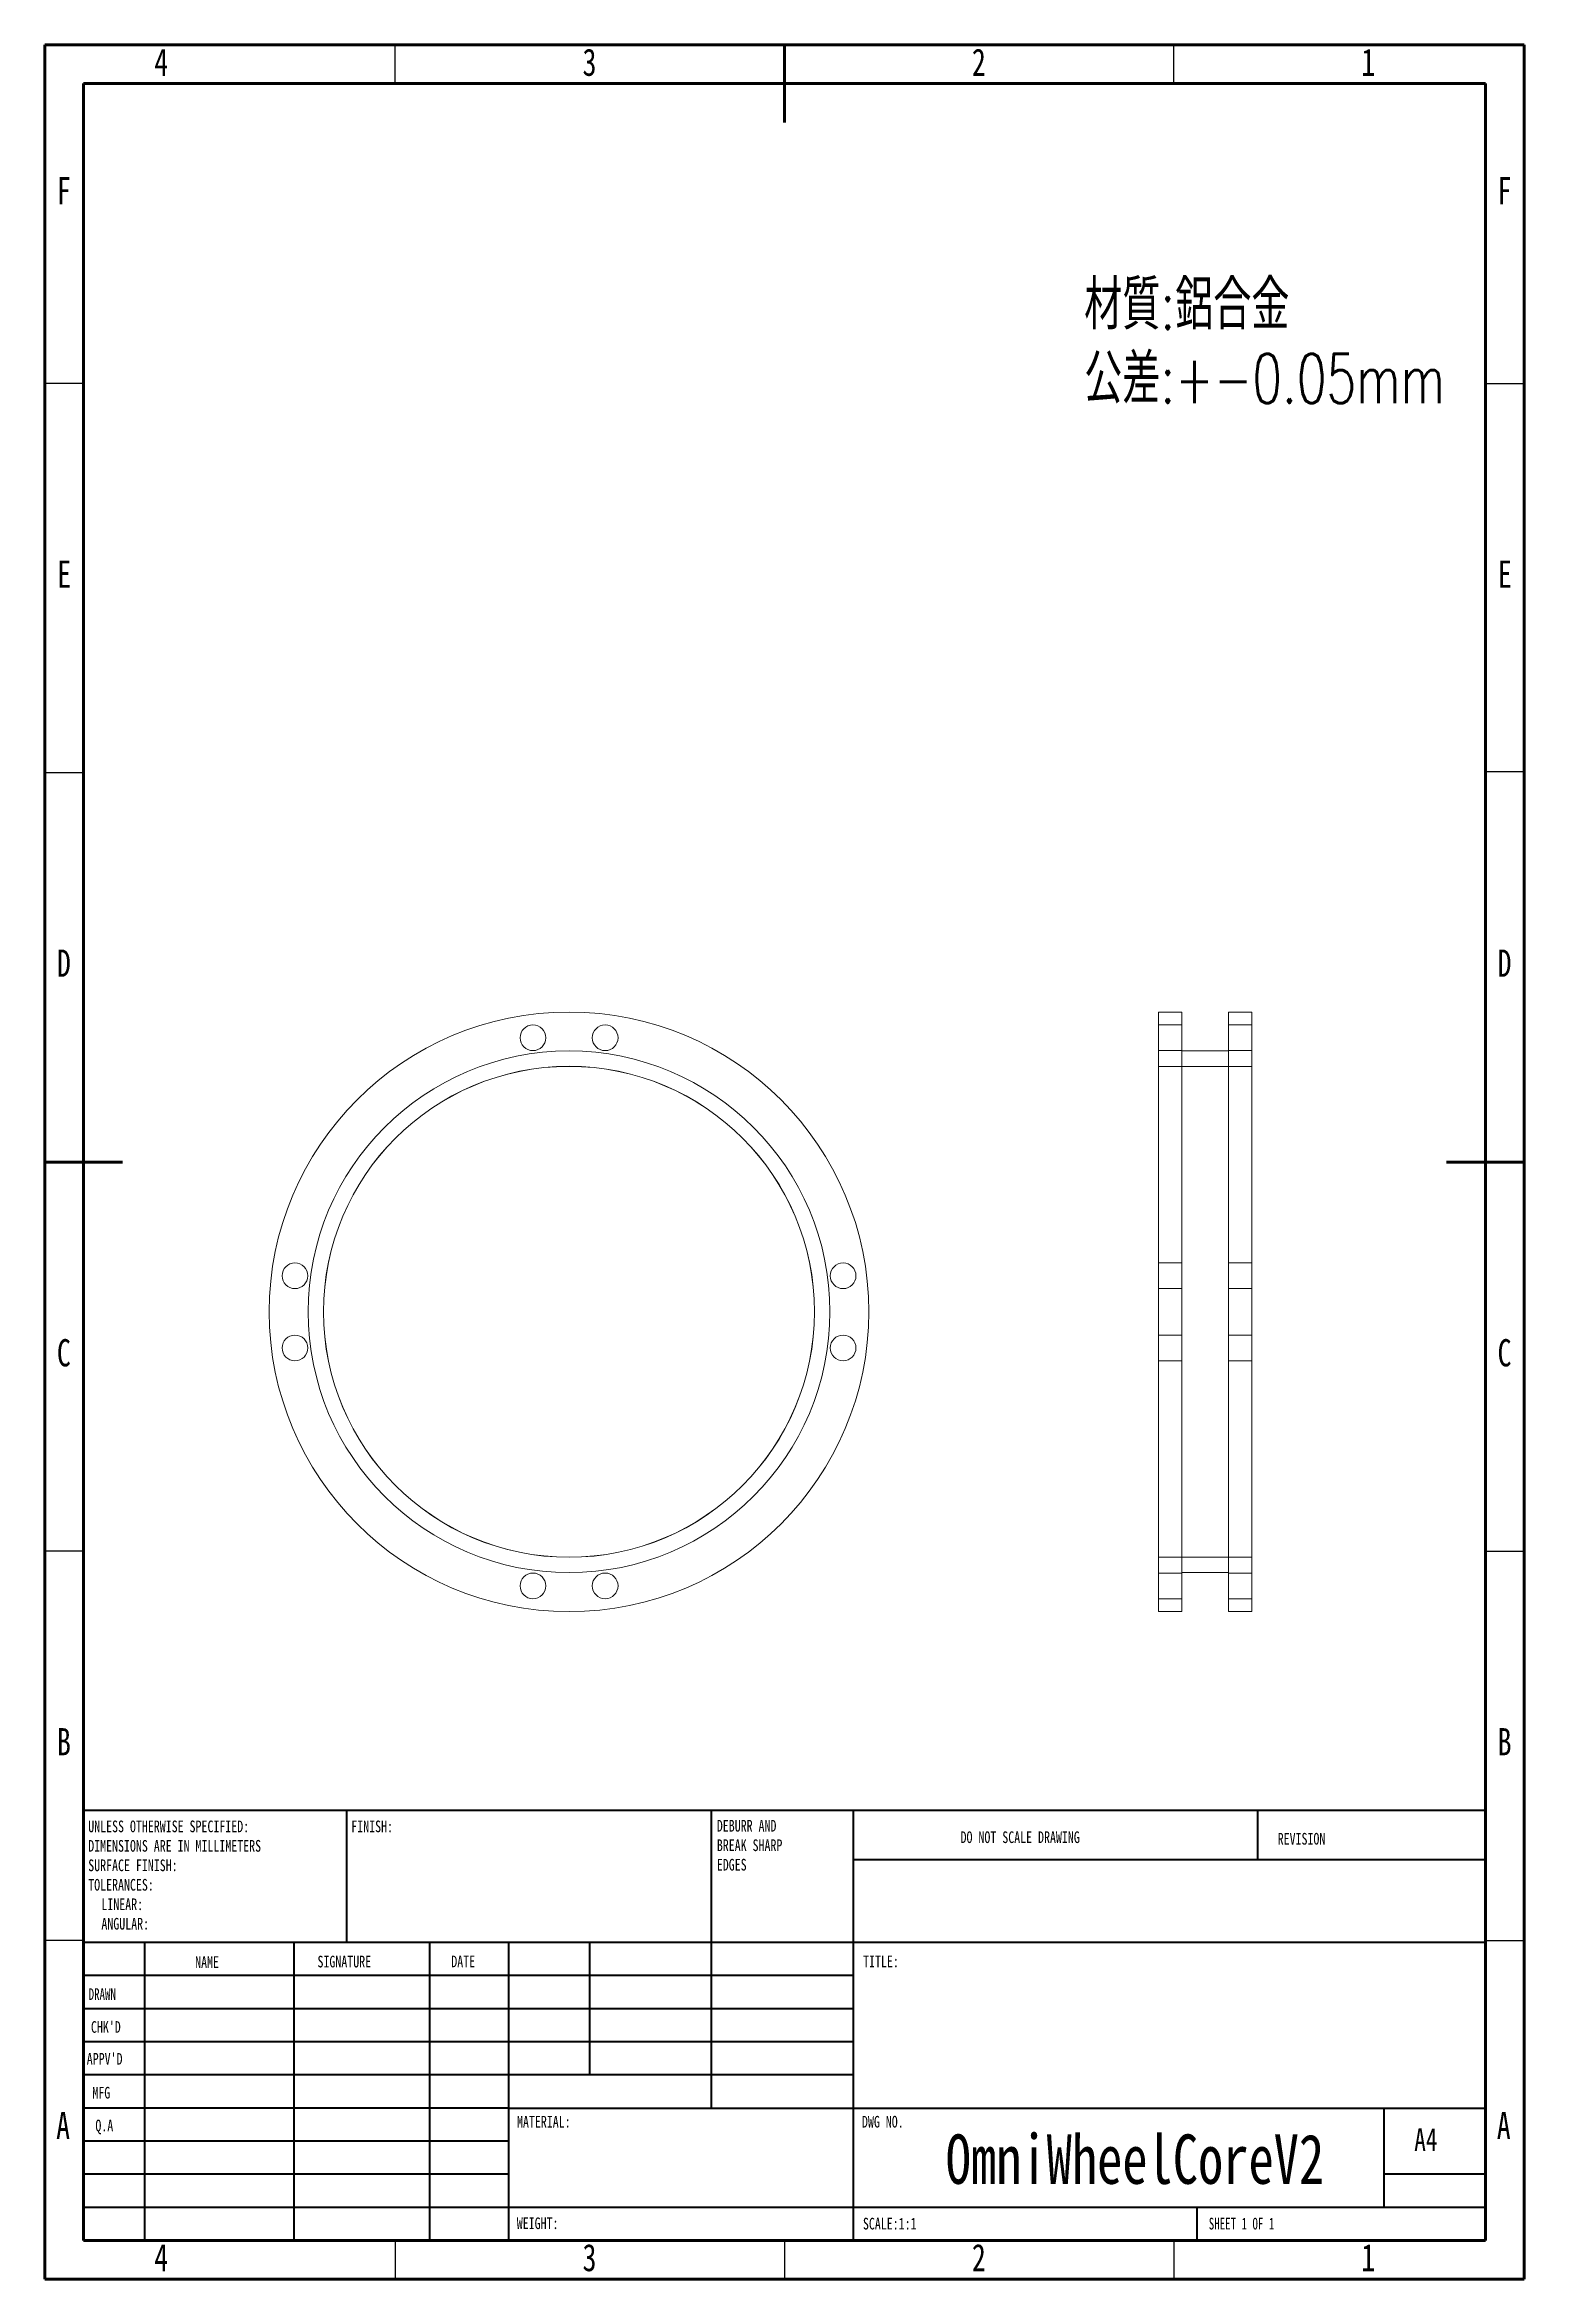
# Model space of a CAD drawing. Header units: millimetres. Extents: x 15 to 205, y 5 to 292.
import ezdxf

# ---------------------------------------------------------------- set-up
doc = ezdxf.new("R2010")
doc.units = ezdxf.units.MM
doc.styles.add('SLDTEXTSTYLE0', font='TXT', dxfattribs={"width": 0.7, "bigfont": 'bigfont'})
doc.styles.add('SLDTEXTSTYLE1', font='TXT', dxfattribs={"width": 0.75})
doc.styles.add('SLDTEXTSTYLE2', font='TXT', dxfattribs={"width": 0.686449})
doc.styles.add('SLDTEXTSTYLE3', font='TXT', dxfattribs={"width": 0.6875})

# ---------------------------------------------------------------- blocks, each defined once
blk = doc.blocks.new('SW_NOTE_0')
at = {"color": 0, "linetype": 'Continuous', "lineweight": 0, "char_height": 6.35, "attachment_point": 1, "style": 'SLDTEXTSTYLE0'}
for s, insert in [('\\M+18DDE\\M+18EBF:鋁\\M+18D87\\M+18BE0', (0, 8.19)), ('\\M+18CF6\\M+18DB7:+-0.05mm', (0, -1.28))]:
    blk.add_mtext(s, dxfattribs=dict(at, insert=insert))
blk = doc.blocks.new('SW_NOTE_1')
at = {"color": 0, "linetype": 'Continuous', "lineweight": 0, "char_height": 1.5, "attachment_point": 1, "style": 'SLDTEXTSTYLE1'}
for s, insert in [('UNLESS OTHERWISE SPECIFIED:', (0, 1.93)), ('DIMENSIONS ARE IN MILLIMETERS', (0, -0.57)), ('TOLERANCES:', (0, -5.57)), ('SURFACE FINISH:', (0, -3.07)), ('LINEAR:', (1.69, -8.07)), ('ANGULAR:', (1.69, -10.57))]:
    blk.add_mtext(s, dxfattribs=dict(at, insert=insert))
blk = doc.blocks.new('SW_NOTE_2')
at = {"color": 0, "linetype": 'Continuous', "lineweight": 0, "char_height": 1.5, "attachment_point": 1, "style": 'SLDTEXTSTYLE1'}
for s, insert in [('DEBURR AND', (0, 1.93)), ('BREAK SHARP', (0, -0.57)), ('EDGES', (0, -3.07))]:
    blk.add_mtext(s, dxfattribs=dict(at, insert=insert))

msp = doc.modelspace()

# ---------------------------------------------------------------- linework, layer by layer
at = {"color": 7, "linetype": 'Continuous', "lineweight": 60}
for p, q in [((205, 292), (15, 292)), ((15, 292), (15, 5)), ((110, 282), (110, 292)), ((205, 5), (205, 292)), ((20, 287), (200, 287)), ((20, 10), (20, 287)), ((200, 287), (200, 10)), ((15, 148.5), (25, 148.5)), ((195, 148.5), (205, 148.5)), ((20, 10), (200, 10)), ((15, 5), (205, 5))]:
    msp.add_line(p, q, dxfattribs=at)
at = {"color": 7, "linetype": 'Continuous', "lineweight": 30}
for p, q in [((60, 287), (60, 292)), ((160, 287), (160, 292)), ((20, 248.5), (15, 248.5)), ((200, 248.5), (205, 248.5)), ((20, 198.5), (15, 198.5)), ((200, 198.65), (205, 198.65)), ((20, 98.5), (15, 98.5)), ((200, 98.5), (205, 98.5)), ((20, 48.5), (15, 48.5)), ((200, 48.5), (205, 48.5)), ((60, 10), (60, 5)), ((110, 10), (110, 5)), ((160, 10), (160, 5))]:
    msp.add_line(p, q, dxfattribs=at)
at = {"color": 7, "linetype": 'Continuous', "lineweight": 15}
for p, q in [((161.03, 167.76), (158.03, 167.76)), ((158.03, 90.77), (158.03, 167.75)), ((161.03, 90.77), (161.03, 167.75)), ((170.03, 167.76), (167.03, 167.76)), ((167.03, 90.77), (167.03, 167.75)), ((170.03, 90.77), (170.03, 167.75)), ((161.03, 166.1), (158.03, 166.1)), ((161.03, 166.1), (158.03, 166.1)), ((158.03, 162.81), (158.03, 166.1)), ((158.03, 162.81), (158.03, 166.1)), ((161.03, 162.81), (161.03, 166.1)), ((161.03, 162.81), (161.03, 166.1)), ((170.03, 166.1), (167.03, 166.1)), ((170.03, 166.1), (167.03, 166.1)), ((167.03, 162.81), (167.03, 166.1)), ((167.03, 162.81), (167.03, 166.1)), ((170.03, 162.81), (170.03, 166.1)), ((170.03, 162.81), (170.03, 166.1)), ((158.03, 162.8), (161.03, 162.8)), ((158.03, 162.8), (161.03, 162.8)), ((170.03, 160.78), (158.03, 160.78)), ((158.03, 97.73), (158.03, 160.78)), ((167.03, 162.76), (161.03, 162.76)), ((161.03, 95.76), (161.03, 162.76)), ((167.03, 162.8), (170.03, 162.8)), ((167.03, 162.8), (170.03, 162.8)), ((167.03, 95.76), (167.03, 162.76)), ((170.03, 97.73), (170.03, 160.78)), ((161.03, 135.54), (158.03, 135.54)), ((161.03, 135.54), (158.03, 135.54)), ((158.03, 132.24), (158.03, 135.54)), ((158.03, 132.24), (158.03, 135.54)), ((161.03, 132.24), (161.03, 135.54)), ((161.03, 132.24), (161.03, 135.54)), ((170.03, 135.54), (167.03, 135.54)), ((170.03, 135.54), (167.03, 135.54)), ((167.03, 132.24), (167.03, 135.54)), ((167.03, 132.24), (167.03, 135.54)), ((170.03, 132.24), (170.03, 135.54)), ((170.03, 132.24), (170.03, 135.54)), ((158.03, 132.24), (161.03, 132.24)), ((158.03, 132.24), (161.03, 132.24)), ((167.03, 132.24), (170.03, 132.24)), ((167.03, 132.24), (170.03, 132.24)), ((161.03, 126.27), (158.03, 126.27)), ((161.03, 126.27), (158.03, 126.27)), ((158.03, 122.98), (158.03, 126.27)), ((158.03, 122.98), (158.03, 126.27)), ((161.03, 122.98), (161.03, 126.27)), ((161.03, 122.98), (161.03, 126.27)), ((170.03, 126.27), (167.03, 126.27)), ((170.03, 126.27), (167.03, 126.27)), ((167.03, 122.98), (167.03, 126.27)), ((167.03, 122.98), (167.03, 126.27)), ((170.03, 122.98), (170.03, 126.27)), ((170.03, 122.98), (170.03, 126.27)), ((158.03, 122.97), (161.03, 122.97)), ((158.03, 122.97), (161.03, 122.97)), ((167.03, 122.97), (170.03, 122.97)), ((167.03, 122.97), (170.03, 122.97)), ((158.03, 97.73), (170.03, 97.73)), ((161.03, 95.71), (158.03, 95.71)), ((161.03, 95.71), (158.03, 95.71)), ((158.03, 92.41), (158.03, 95.71)), ((158.03, 92.41), (158.03, 95.71)), ((161.03, 95.76), (167.03, 95.76)), ((161.03, 92.41), (161.03, 95.71)), ((161.03, 92.41), (161.03, 95.71)), ((170.03, 95.71), (167.03, 95.71)), ((170.03, 95.71), (167.03, 95.71)), ((167.03, 92.41), (167.03, 95.71)), ((167.03, 92.41), (167.03, 95.71)), ((170.03, 92.41), (170.03, 95.71)), ((170.03, 92.41), (170.03, 95.71)), ((158.03, 92.41), (161.03, 92.41)), ((158.03, 92.41), (161.03, 92.41)), ((167.03, 92.41), (170.03, 92.41)), ((167.03, 92.41), (170.03, 92.41)), ((158.03, 90.76), (161.03, 90.76)), ((167.03, 90.76), (170.03, 90.76))]:
    msp.add_line(p, q, dxfattribs=at)
at = {"color": 7, "linetype": 'Continuous', "lineweight": 40}
for p, q in [((20, 65.25), (200, 65.25)), ((20, 65.25), (20, 10)), ((53.8, 48.25), (53.8, 65.25)), ((100.6, 65.25), (100.6, 27)), ((118.8, 65.25), (118.8, 10)), ((170.8, 58.88), (170.8, 65.25)), ((200, 58.88), (118.8, 58.88)), ((200, 48.25), (20, 48.25)), ((27.8, 48.25), (27.8, 10)), ((46.99, 48.25), (46.99, 10)), ((64.4, 48.25), (64.4, 10)), ((74.6, 10), (74.6, 48.25)), ((85, 31.25), (85, 48.25)), ((118.8, 44), (20, 44)), ((118.8, 39.75), (20, 39.75)), ((118.8, 35.5), (20, 35.5)), ((118.8, 31.25), (20, 31.25)), ((74.6, 27), (20, 27)), ((74.6, 27), (200, 27)), ((187, 14.25), (187, 27)), ((74.6, 22.75), (20, 22.75)), ((74.6, 18.5), (20, 18.5)), ((200, 18.5), (187, 18.5)), ((20, 14.25), (200, 14.25)), ((163, 10), (163, 14.25))]:
    msp.add_line(p, q, dxfattribs=at)
at = {"color": 7, "linetype": 'Continuous', "lineweight": 15}
for centre, radius in [((82.33, 129.26), 38.5), ((82.33, 129.26), 38.5), ((82.33, 129.26), 38.5), ((82.33, 129.26), 38.5), ((77.7, 164.45), 1.65), ((77.7, 164.45), 1.65), ((77.7, 164.45), 1.65), ((77.7, 164.45), 1.65), ((86.97, 164.45), 1.65), ((86.97, 164.45), 1.65), ((86.97, 164.45), 1.65), ((86.97, 164.45), 1.65), ((82.33, 129.26), 33.5), ((82.33, 129.26), 33.5), ((82.33, 129.26), 31.53), ((82.33, 129.26), 31.52), ((47.14, 133.89), 1.65), ((47.14, 133.89), 1.65), ((47.14, 133.89), 1.65), ((47.14, 133.89), 1.65), ((117.53, 133.89), 1.65), ((117.53, 133.89), 1.65), ((117.53, 133.89), 1.65), ((117.53, 133.89), 1.65), ((47.14, 124.62), 1.65), ((47.14, 124.62), 1.65), ((47.14, 124.62), 1.65), ((47.14, 124.62), 1.65), ((117.53, 124.62), 1.65), ((117.53, 124.62), 1.65), ((117.53, 124.62), 1.65), ((117.53, 124.62), 1.65), ((77.7, 94.06), 1.65), ((77.7, 94.06), 1.65), ((77.7, 94.06), 1.65), ((77.7, 94.06), 1.65), ((86.97, 94.06), 1.65), ((86.97, 94.06), 1.65), ((86.97, 94.06), 1.65), ((86.97, 94.06), 1.65)]:
    msp.add_circle(centre, radius, dxfattribs=at)

# ---------------------------------------------------------------- block references
at = {"color": 7, "linetype": 'Continuous', "lineweight": 0}
for name, p in [('SW_NOTE_0', (148.49, 253.59)), ('SW_NOTE_1', (20.59, 61.99)), ('SW_NOTE_2', (101.31, 62.07))]:
    msp.add_blockref(name, p, dxfattribs=at)

# ---------------------------------------------------------------- texts
for s, insert, char_height, attachment_point, style in [('4', (29.96, 291.5), 3.5, 2, 'SLDTEXTSTYLE1'), ('3', (84.96, 291.5), 3.5, 2, 'SLDTEXTSTYLE1'), ('2', (134.96, 291.5), 3.5, 2, 'SLDTEXTSTYLE1'), ('1', (184.96, 291.5), 3.5, 2, 'SLDTEXTSTYLE1'), ('F', (17.46, 275), 3.5, 2, 'SLDTEXTSTYLE1'), ('F', (202.46, 275), 3.5, 2, 'SLDTEXTSTYLE1'), ('E', (17.51, 225.75), 3.5, 2, 'SLDTEXTSTYLE1'), ('E', (202.51, 225.75), 3.5, 2, 'SLDTEXTSTYLE1'), ('D', (17.46, 175.79), 3.5, 2, 'SLDTEXTSTYLE1'), ('D', (202.46, 175.79), 3.5, 2, 'SLDTEXTSTYLE1'), ('C', (17.46, 125.75), 3.5, 2, 'SLDTEXTSTYLE1'), ('C', (202.46, 125.75), 3.5, 2, 'SLDTEXTSTYLE1'), ('B', (17.47, 75.79), 3.5, 2, 'SLDTEXTSTYLE1'), ('B', (202.47, 75.79), 3.5, 2, 'SLDTEXTSTYLE1'), ('FINISH:', (54.37, 63.92), 1.5, 1, 'SLDTEXTSTYLE1'), ('DO NOT SCALE DRAWING', (132.61, 62.53), 1.5, 1, 'SLDTEXTSTYLE1'), ('REVISION', (173.33, 62.33), 1.5, 1, 'SLDTEXTSTYLE1'), ('NAME', (34.32, 46.5), 1.5, 1, 'SLDTEXTSTYLE1'), ('SIGNATURE', (50.03, 46.56), 1.5, 1, 'SLDTEXTSTYLE1'), ('DATE', (67.21, 46.58), 1.5, 1, 'SLDTEXTSTYLE1'), ('TITLE:', (120.09, 46.58), 1.5, 1, 'SLDTEXTSTYLE1'), ('DRAWN', (20.64, 42.38), 1.5, 1, 'SLDTEXTSTYLE2'), ("CHK'D", (20.94, 38.16), 1.5, 1, 'SLDTEXTSTYLE1'), ("APPV'D", (20.4, 34.07), 1.5, 1, 'SLDTEXTSTYLE1'), ('MFG', (21.12, 29.72), 1.5, 1, 'SLDTEXTSTYLE1'), ('A', (17.36, 26.5), 3.5, 2, 'SLDTEXTSTYLE1'), ('MATERIAL:', (75.65, 25.99), 1.5, 1, 'SLDTEXTSTYLE1'), ('DWG NO.', (119.95, 25.99), 1.5, 1, 'SLDTEXTSTYLE1'), ('A', (202.36, 26.5), 3.5, 2, 'SLDTEXTSTYLE1'), ('Q.A', (21.51, 25.5), 1.5, 1, 'SLDTEXTSTYLE1'), ('OmniWheelCoreV2', (155, 23.61), 6.35, 2, 'SLDTEXTSTYLE1'), ('A4', (190.87, 24.41), 2.91, 1, 'SLDTEXTSTYLE1'), ('WEIGHT:', (75.62, 12.95), 1.499, 1, 'SLDTEXTSTYLE1'), ('SCALE:1:1', (120.07, 12.9), 1.5, 1, 'SLDTEXTSTYLE1'), ('SHEET 1 OF 1', (164.48, 12.9), 1.5, 1, 'SLDTEXTSTYLE3'), ('4', (29.96, 9.54), 3.5, 2, 'SLDTEXTSTYLE1'), ('3', (84.96, 9.54), 3.5, 2, 'SLDTEXTSTYLE1'), ('2', (134.96, 9.54), 3.5, 2, 'SLDTEXTSTYLE1'), ('1', (184.96, 9.54), 3.5, 2, 'SLDTEXTSTYLE1')]:
    msp.add_mtext(s, dxfattribs=dict(at, insert=insert, char_height=char_height, attachment_point=attachment_point, style=style))

doc.saveas('drawing.dxf')
